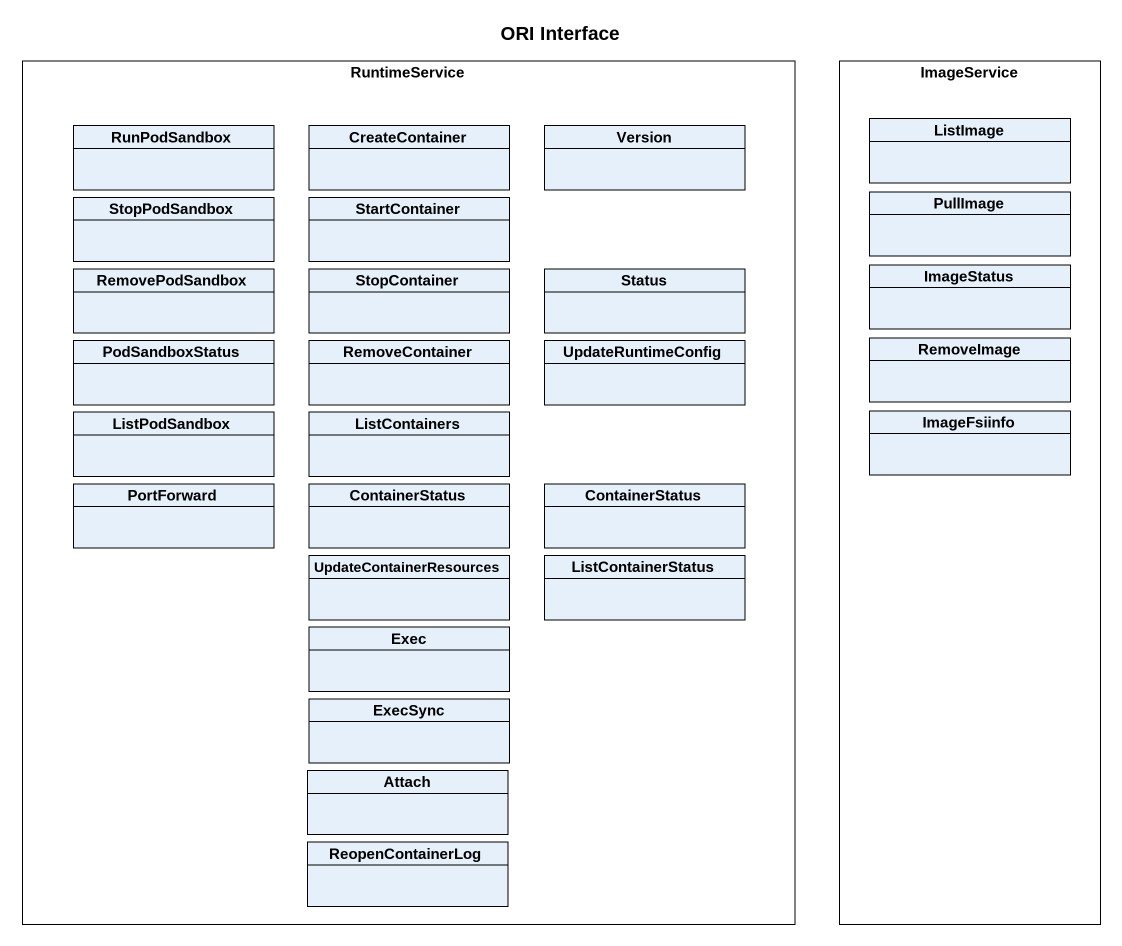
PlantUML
@startuml
title ORI Interface
hide circle
hide empty members
rectangle RuntimeService {
  class RunPodSandbox
  class CreateContainer
  class Version
  class StopPodSandbox
  class StartContainer
  class RemovePodSandbox
  class StopContainer
  class Status
  class PodSandboxStatus
  class RemoveContainer
  class UpdateRuntimeConfig
  class ListPodSandbox
  class ListContainers
  class PortForward
  class ContainerStatus
  class "ContainerStatus" as ContainerStatus_2
  class UpdateContainerResources
  class ListContainerStatus
  class Exec
  class ExecSync
  class Attach
  class ReopenContainerLog
}
rectangle ImageService {
  class ListImage
  class PullImage
  class ImageStatus
  class RemoveImage
  class ImageFsiinfo
}
@enduml
